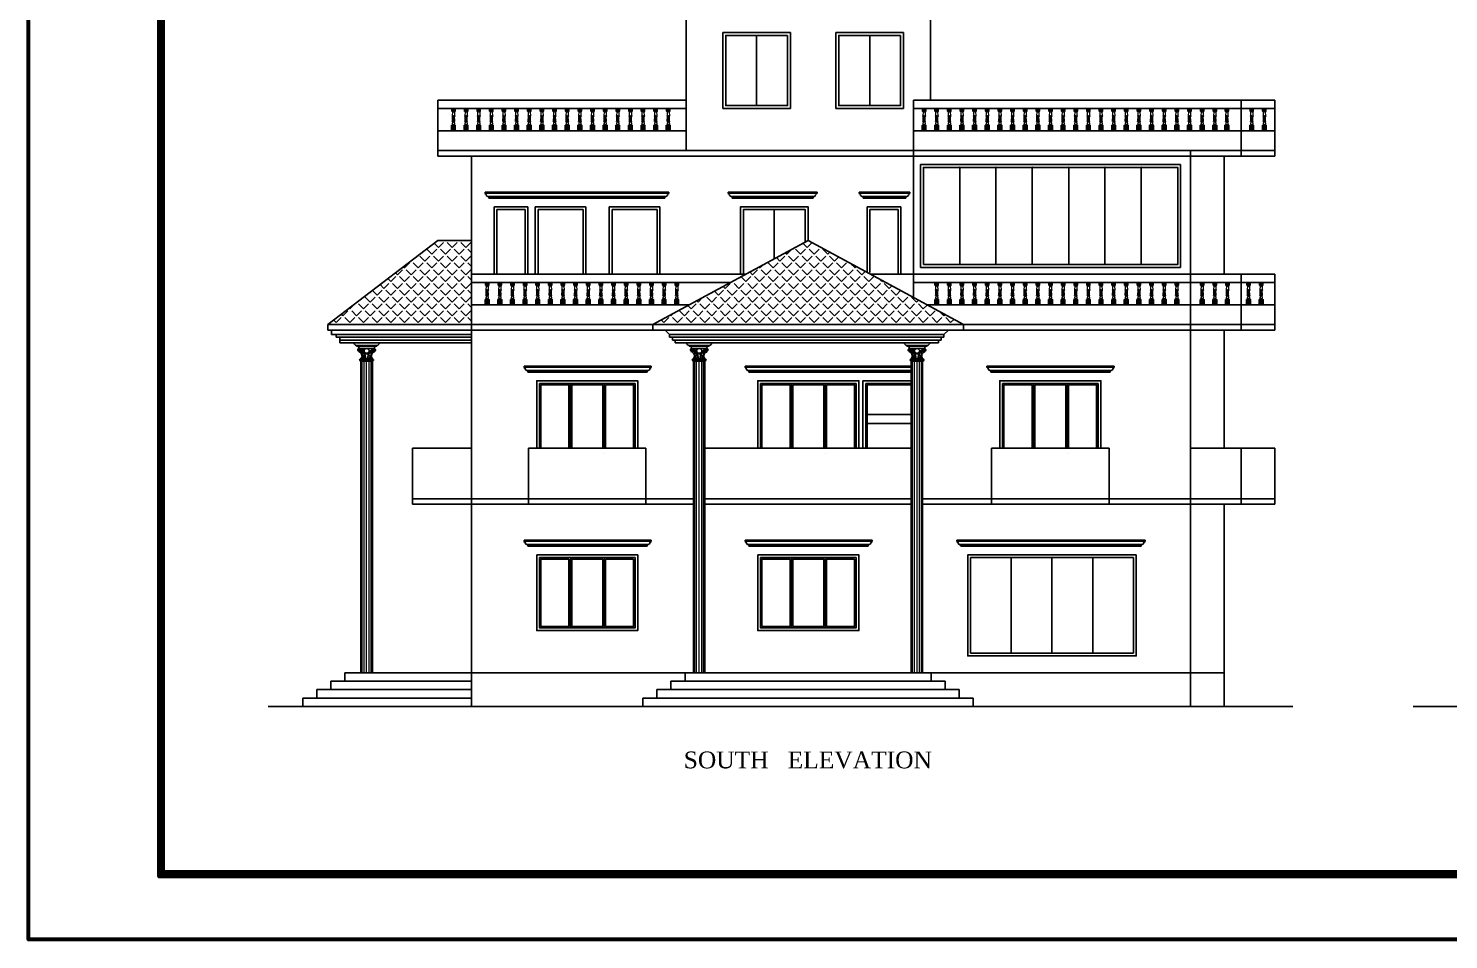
# Model space of a CAD drawing. Header units: inches. Extents: x 108286 to 1018414, y -1240248 to 57686.
# Drawn here: x 502502 to 503513, y -617441 to -616792 of the extents above; entities that cross this region are included whole.
import ezdxf

# ---------------------------------------------------------------- set-up
doc = ezdxf.new("R2010")
doc.units = ezdxf.units.IN
doc.header["$MEASUREMENT"] = 0
doc.linetypes.add('ACAD_ISO03W100', pattern=[30, 12, -18])
for name, color, linetype, lineweight in [('CORNICE', 150, 'Continuous', 20), ('ELEVATION', 31, 'Continuous', 25), ('HATCH', 255, 'Continuous', 18), ('plan elevation', 11, 'Continuous', 25), ('SHEETS', 7, 'Continuous', 60), ('TEXT', 231, 'Continuous', 20), ('win_in', 161, 'Continuous', 20)]:
    doc.layers.add(name, color=color, linetype=linetype, lineweight=lineweight)
doc.layers.add('exwall', color=1, linetype='Continuous')
doc.layers.add('Layer1', color=150, linetype='Continuous')
doc.styles.add('7 INCH str', font='times.ttf', dxfattribs={"height": 6})
pattern_1 = [(45, (-5300.342, -7348.0795), (-4.86135912, 4.86135912), [5, -1.875]), (135, (-5300.342, -7348.0795), (-4.86135912, -4.86135912), [5, -1.875])]

# ---------------------------------------------------------------- blocks, each defined once
blk = doc.blocks.new('handrail small')
at = {"linetype": 'ACAD_ISO03W100'}
for p, q in [((-0.2, 16), (-2.8, 16)), ((-2.8, 14), (-2.8, 16)), ((-2.8, 14), (-0.2, 14)), ((-2.7, 14.2), (-2.7, 15.8)), ((-2.6, 14.4), (-2.6, 15.6)), ((-2.6, 13.8), (-2.6, 14)), ((-2.3, 13.8), (-2.6, 13.8)), ((-1.5, 10.7), (-2.5, 10.7)), ((-1.5, 10.5), (-2.5, 10.5)), ((-2.4, 14.3), (-2.4, 15.8)), ((-2.3, 13.5), (-2.3, 13.8)), ((-2.3, 13.8), (-0.7, 13.8)), ((-2.1, 13.5), (-2.3, 13.5)), ((-2.3, 7), (-2.2, 10.5)), ((-2.2, 14.3), (-2.2, 15.6)), ((-2.2, 10.7), (-2.1, 13.5)), ((-2.2, 7), (-2.1, 10.2)), ((-1.5, 13.8), (-2.1, 13.8)), ((-1.5, 13.5), (-2.1, 13.5)), ((-1.9, 14.4), (-1.9, 15.5)), ((-1.7, 14.3), (-1.7, 15.6)), ((-1.5, 14.1), (-1.5, 15.8)), ((-1.5, 13.5), (-0.9, 13.5)), ((-1.5, 10.7), (-0.5, 10.7)), ((-1.5, 10.5), (-0.5, 10.5)), ((-1.3, 14.4), (-1.3, 15.6)), ((-1.1, 14.4), (-1.1, 15.5)), ((-0.9, 13.5), (-0.7, 13.5)), ((-0.9, 13.5), (-0.8, 10.7)), ((-0.8, 14.3), (-0.8, 15.6)), ((-0.7, 7), (-0.8, 10.5)), ((-0.7, 13.5), (-0.7, 13.8)), ((-0.7, 13.8), (-0.4, 13.8)), ((-0.6, 14.3), (-0.6, 15.8)), ((-0.4, 14.4), (-0.4, 15.6)), ((-0.4, 13.8), (-0.4, 14)), ((-0.3, 14.2), (-0.3, 15.8)), ((-0.2, 14), (-0.2, 16)), ((-3, 0), (-3, 4)), ((-3, 4), (0, 4)), ((-3, 0), (0, 0)), ((-2.5, 6.8), (-2.5, 7)), ((-2.5, 7), (-0.5, 7)), ((-2.5, 6.8), (-0.5, 6.8)), ((-2.5, 4.5), (-0.5, 4.5)), ((-2.5, 4), (-2.5, 4.5)), ((-2, 7), (-1.9, 9.9)), ((-1.8, 7), (-1.7, 9.6)), ((-1.8, 0.4), (-1.8, 3.8)), ((-1.2, 7), (-1.3, 10)), ((-1, 7), (-1.1, 9.8)), ((-0.8, 7), (-0.9, 9.9)), ((-0.5, 6.8), (-0.5, 7)), ((-0.5, 4), (-0.5, 4.5)), ((0, 0), (0, 4))]:
    blk.add_line(p, q, dxfattribs=at)
at = {"linetype": 'ACAD_ISO03W100', "lineweight": 9}
for p, q in [((-2.9, 0.7), (-2.9, 2.9)), ((-2.7, 0.7), (-2.7, 2.5)), ((-2.5, 0.5), (-2.5, 2.9)), ((-2.3, 0.2), (-2.3, 3.2)), ((-2.1, 0.4), (-2.1, 3.6)), ((-1.9, 0.4), (-1.9, 3.8)), ((-1.5, 9.9), (-1.5, 7)), ((-1.5, 0.1), (-1.5, 3.9)), ((-1.2, 0.3), (-1.2, 3.8)), ((-1.1, 0.3), (-1.1, 3.8)), ((-0.9, 0.3), (-0.9, 3.6)), ((-0.7, 0.2), (-0.7, 3.2)), ((-0.5, 0.5), (-0.5, 2.9)), ((-0.3, 0.7), (-0.3, 2.5)), ((-0.1, 0.7), (-0.1, 2.9))]:
    blk.add_line(p, q, dxfattribs=at)
at = {"linetype": 'ACAD_ISO03W100'}
for centre, radius, start, end in [((-2.5, 10.6), 0.1, 90, 270), ((-0.5, 10.6), 0.1, 270, 90), ((-2.9, 6.4), 1.06, 300.6415, 21.1715), ((-1.3, 5.6), 1.13, 185.4341, 258.5403), ((-1.7, 5.6), 1.13, 281.4597, 354.5659), ((-0.1, 6.4), 1.06, 158.8285, 239.3585)]:
    blk.add_arc(centre, radius, start, end, dxfattribs=at)

msp = doc.modelspace()

# ---------------------------------------------------------------- hatches: boundary and pattern name
at = {"layer": 'exwall', "ltscale": 15}
h = msp.add_hatch(dxfattribs=at)
h.set_pattern_fill('ANGLE', color=46, scale=25, angle=45, style=0)
h.set_pattern_definition(pattern_1)
h.paths.add_polyline_path([(502817.7, -616942.9), (502793.7, -616942.9), (502715.6, -617002.9), (502817.7, -617002.9)])
h = msp.add_hatch(dxfattribs=at)
h.set_pattern_fill('ANGLE', color=46, scale=25, angle=45, style=0)
h.set_pattern_definition(pattern_1)
h.paths.add_polyline_path([(503057.4, -616942.9), (502946.9, -617002.9), (503168, -617002.9)])

# ---------------------------------------------------------------- linework, layer by layer
at = {"layer": 'CORNICE'}
for p, q in [((502958.3, -616909.5), (502827.4, -616909.5)), ((502956, -616911.6), (502829.6, -616911.6)), ((502956, -616912.1), (502830.1, -616912.1)), ((503063.8, -616909.5), (503000.5, -616909.5)), ((503061.5, -616911.6), (503002.8, -616911.6)), ((503061.5, -616912.1), (503002.8, -616912.1)), ((503129.9, -616909.5), (503093.8, -616909.5)), ((503127.6, -616911.6), (503096.1, -616911.6)), ((503127.6, -616912.1), (503096.1, -616912.1)), ((502945.7, -617033.5), (502855.2, -617033.5)), ((502943.4, -617035.6), (502857.4, -617035.6)), ((502943.4, -617036.1), (502857.9, -617036.1)), ((503130.9, -617033.5), (503012.6, -617033.5)), ((503130.9, -617035.6), (503014.8, -617035.6)), ((503130.9, -617036.1), (503015.3, -617036.1)), ((503275.3, -617033.5), (503184.8, -617033.5)), ((503273.1, -617035.6), (503187.1, -617035.6)), ((503273.1, -617036.1), (503187.6, -617036.1)), ((502945.7, -617157.5), (502855.2, -617157.5)), ((503103.1, -617157.5), (503012.6, -617157.5)), ((503297.4, -617157.5), (503163.4, -617157.5)), ((503176.7, -617157.5), (503163.4, -617157.5)), ((502943.4, -617159.6), (502857.4, -617159.6)), ((502943.4, -617160.1), (502857.9, -617160.1)), ((503100.8, -617159.6), (503014.8, -617159.6)), ((503100.8, -617160.1), (503015.3, -617160.1)), ((503295.1, -617159.6), (503165.6, -617159.6)), ((503176.7, -617159.6), (503165.6, -617159.6)), ((503295.1, -617160.1), (503166.1, -617160.1)), ((503176.7, -617160.1), (503166.1, -617160.1))]:
    msp.add_line(p, q, dxfattribs=at)
at = {"layer": 'ELEVATION', "linetype": 'Continuous'}
for p, q in [((502958.3, -616908.5), (502827.4, -616908.5)), ((502827.4, -616909.5), (502827.4, -616908.5)), ((502827.4, -616909.5), (502827.4, -616908.5)), ((502829.6, -616911.6), (502829.6, -616912.1)), ((502830.1, -616912.1), (502829.6, -616912.1)), ((502830.1, -616912.1), (502830.1, -616912.8)), ((502830.1, -616912.8), (502955.5, -616912.8)), ((502954.8, -616912.8), (502955.5, -616912.8)), ((502955.5, -616912.1), (502956, -616912.1)), ((502955.5, -616912.1), (502955.5, -616912.8)), ((502956, -616911.6), (502956, -616912.1)), ((502958.3, -616909.5), (502958.3, -616908.5)), ((502958.3, -616909.5), (502958.3, -616908.5)), ((503063.8, -616908.5), (503000.5, -616908.5)), ((503000.5, -616909.5), (503000.5, -616908.5)), ((503000.5, -616909.5), (503000.5, -616908.5)), ((503002.8, -616911.6), (503002.8, -616912.1)), ((503003.3, -616912.1), (503002.8, -616912.1)), ((503003.3, -616912.1), (503003.3, -616912.8)), ((503003.3, -616912.8), (503061, -616912.8)), ((503060.3, -616912.8), (503061, -616912.8)), ((503061, -616912.1), (503061.5, -616912.1)), ((503061, -616912.1), (503061, -616912.8)), ((503061.5, -616911.6), (503061.5, -616912.1)), ((503063.8, -616909.5), (503063.8, -616908.5)), ((503063.8, -616909.5), (503063.8, -616908.5)), ((503129.9, -616908.5), (503093.8, -616908.5)), ((503093.8, -616909.5), (503093.8, -616908.5)), ((503093.8, -616909.5), (503093.8, -616908.5)), ((503096.1, -616911.6), (503096.1, -616912.1)), ((503096.6, -616912.1), (503096.1, -616912.1)), ((503096.6, -616912.1), (503096.6, -616912.8)), ((503096.6, -616912.8), (503127.1, -616912.8)), ((503126.4, -616912.8), (503127.1, -616912.8)), ((503127.1, -616912.1), (503127.6, -616912.1)), ((503127.1, -616912.1), (503127.1, -616912.8)), ((503127.6, -616911.6), (503127.6, -616912.1)), ((503129.9, -616909.5), (503129.9, -616908.5)), ((503129.9, -616909.5), (503129.9, -616908.5)), ((502945.7, -617032.5), (502855.2, -617032.5)), ((502855.2, -617033.5), (502855.2, -617032.5)), ((502855.2, -617033.5), (502855.2, -617032.5)), ((502857.4, -617035.6), (502857.4, -617036.1)), ((502857.9, -617036.1), (502857.4, -617036.1)), ((502857.9, -617036.1), (502857.9, -617036.8)), ((502857.9, -617036.8), (502942.9, -617036.8)), ((502942.2, -617036.8), (502942.9, -617036.8)), ((502942.9, -617036.1), (502943.4, -617036.1)), ((502942.9, -617036.1), (502942.9, -617036.8)), ((502943.4, -617035.6), (502943.4, -617036.1)), ((502945.7, -617033.5), (502945.7, -617032.5)), ((502945.7, -617033.5), (502945.7, -617032.5)), ((503130.9, -617032.5), (503012.6, -617032.5)), ((503012.6, -617033.5), (503012.6, -617032.5)), ((503012.6, -617033.5), (503012.6, -617032.5)), ((503014.8, -617035.6), (503014.8, -617036.1)), ((503015.3, -617036.1), (503014.8, -617036.1)), ((503015.3, -617036.1), (503015.3, -617036.8)), ((503015.3, -617036.8), (503130.9, -617036.8)), ((503275.3, -617032.5), (503184.8, -617032.5)), ((503184.8, -617033.5), (503184.8, -617032.5)), ((503184.8, -617033.5), (503184.8, -617032.5)), ((503187.1, -617035.6), (503187.1, -617036.1)), ((503187.6, -617036.1), (503187.1, -617036.1)), ((503187.6, -617036.1), (503187.6, -617036.8)), ((503187.6, -617036.8), (503272.6, -617036.8)), ((503271.8, -617036.8), (503272.6, -617036.8)), ((503272.6, -617036.1), (503273.1, -617036.1)), ((503272.6, -617036.1), (503272.6, -617036.8)), ((503273.1, -617035.6), (503273.1, -617036.1)), ((503275.3, -617033.5), (503275.3, -617032.5)), ((503275.3, -617033.5), (503275.3, -617032.5)), ((502945.7, -617156.5), (502855.2, -617156.5)), ((502855.2, -617157.5), (502855.2, -617156.5)), ((502855.2, -617157.5), (502855.2, -617156.5)), ((502945.7, -617157.5), (502945.7, -617156.5)), ((502945.7, -617157.5), (502945.7, -617156.5)), ((503103.1, -617156.5), (503012.6, -617156.5)), ((503012.6, -617157.5), (503012.6, -617156.5)), ((503012.6, -617157.5), (503012.6, -617156.5)), ((503103.1, -617157.5), (503103.1, -617156.5)), ((503103.1, -617157.5), (503103.1, -617156.5)), ((503297.4, -617156.5), (503163.4, -617156.5)), ((503176.7, -617156.5), (503163.4, -617156.5)), ((503163.4, -617157.5), (503163.4, -617156.5)), ((503163.4, -617157.5), (503163.4, -617156.5)), ((503297.4, -617157.5), (503297.4, -617156.5)), ((503297.4, -617157.5), (503297.4, -617156.5)), ((502857.4, -617159.6), (502857.4, -617160.1)), ((502857.9, -617160.1), (502857.4, -617160.1)), ((502857.9, -617160.1), (502857.9, -617160.8)), ((502857.9, -617160.8), (502942.9, -617160.8)), ((502942.2, -617160.8), (502942.9, -617160.8)), ((502942.9, -617160.1), (502943.4, -617160.1)), ((502942.9, -617160.1), (502942.9, -617160.8)), ((502943.4, -617159.6), (502943.4, -617160.1)), ((503014.8, -617159.6), (503014.8, -617160.1)), ((503015.3, -617160.1), (503014.8, -617160.1)), ((503015.3, -617160.1), (503015.3, -617160.8)), ((503015.3, -617160.8), (503100.3, -617160.8)), ((503099.6, -617160.8), (503100.3, -617160.8)), ((503100.3, -617160.1), (503100.8, -617160.1)), ((503100.3, -617160.1), (503100.3, -617160.8)), ((503100.8, -617159.6), (503100.8, -617160.1)), ((503165.6, -617159.6), (503165.6, -617160.1)), ((503166.1, -617160.1), (503165.6, -617160.1)), ((503166.1, -617160.1), (503166.1, -617160.8)), ((503166.1, -617160.8), (503176.7, -617160.8)), ((503166.1, -617160.8), (503294.6, -617160.8)), ((503293.9, -617160.8), (503294.6, -617160.8)), ((503294.6, -617160.1), (503295.1, -617160.1)), ((503294.6, -617160.1), (503294.6, -617160.8)), ((503295.1, -617159.6), (503295.1, -617160.1))]:
    msp.add_line(p, q, dxfattribs=at)
for centre, start, end in [((502827.1, -616910.8), 11.637, 78.363), ((502829.6, -616910.3), 191.637, 270), ((502956, -616910.3), 270, 348.363), ((502958.6, -616910.8), 101.637, 168.363), ((503000.3, -616910.8), 11.637, 78.363), ((503002.8, -616910.3), 191.637, 270), ((503061.5, -616910.3), 270, 348.363), ((503064, -616910.8), 101.637, 168.363), ((503093.5, -616910.8), 11.637, 78.363), ((503096.1, -616910.3), 191.637, 270), ((503127.6, -616910.3), 270, 348.363), ((503130.1, -616910.8), 101.637, 168.363), ((502854.9, -617034.8), 11.637, 78.363), ((502857.4, -617034.3), 191.637, 270), ((502943.4, -617034.3), 270, 348.363), ((502946, -617034.8), 101.637, 168.363), ((503012.3, -617034.8), 11.637, 78.363), ((503014.8, -617034.3), 191.637, 270), ((503184.6, -617034.8), 11.637, 78.363), ((503187.1, -617034.3), 191.637, 270), ((503273.1, -617034.3), 270, 348.363), ((503275.6, -617034.8), 101.637, 168.363), ((502854.9, -617158.8), 11.637, 78.363), ((502857.4, -617158.3), 191.637, 270), ((502943.4, -617158.3), 270, 348.363), ((502946, -617158.8), 101.637, 168.363), ((503012.3, -617158.8), 11.637, 78.363), ((503014.8, -617158.3), 191.637, 270), ((503100.8, -617158.3), 270, 348.363), ((503103.3, -617158.8), 101.637, 168.363), ((503163.1, -617158.8), 11.637, 78.363), ((503165.6, -617158.3), 191.637, 270), ((503295.1, -617158.3), 270, 348.363), ((503297.6, -617158.8), 101.637, 168.363)]:
    msp.add_arc(centre, 1.29, start, end, dxfattribs=at)
at = {"layer": 'exwall', "color": 7, "ltscale": 15}
for p, q in [((502970.7, -616758.9), (502970.7, -616878.9)), ((503144.5, -616758.9), (503144.5, -616842.9)), ((502793.7, -616882.9), (502793.7, -616842.9)), ((502793.7, -616842.9), (502970.7, -616842.9)), ((503132.5, -616842.9), (503353.7, -616842.9)), ((503132.5, -616983.6), (503132.5, -616842.9)), ((503329.7, -616842.9), (503389.7, -616842.9)), ((503365.7, -616882.9), (503365.7, -616842.9)), ((503389.7, -616882.9), (503389.7, -616842.9)), ((502793.7, -616848.9), (502970.7, -616848.9)), ((503132.5, -616848.9), (503389.7, -616848.9)), ((502793.7, -616864.9), (502970.7, -616864.9)), ((503132.5, -616864.9), (503389.7, -616864.9)), ((502793.7, -616878.9), (503389.7, -616878.9)), ((502793.7, -616882.9), (503389.7, -616882.9)), ((502817.7, -617274.9), (502817.7, -616882.9)), ((503329.7, -617274.9), (503329.7, -616878.9)), ((503353.7, -616966.9), (503353.7, -616882.9)), ((502793.7, -616942.9), (502715.6, -617002.9)), ((502793.7, -616942.9), (502817.7, -616942.9)), ((503057.4, -616942.9), (502946.9, -617002.9)), ((503057.4, -616942.9), (503168, -617002.9)), ((502817.7, -616966.9), (503013.2, -616966.9)), ((503101.7, -616966.9), (503132.5, -616966.9)), ((503132.5, -616966.9), (503329.7, -616966.9)), ((503188.1, -616966.9), (503271.7, -616966.9)), ((503329.7, -616966.9), (503353.7, -616966.9)), ((503329.7, -616966.9), (503389.7, -616966.9)), ((503365.7, -617006.9), (503365.7, -616966.9)), ((503389.7, -617006.9), (503389.7, -616966.9)), ((502817.7, -616972.9), (503002.2, -616972.9)), ((503132.5, -616972.9), (503389.7, -616972.9)), ((502817.7, -616988.9), (502972.7, -616988.9)), ((503142.2, -616988.9), (503389.7, -616988.9)), ((502715.6, -617002.9), (503389.7, -617002.9)), ((502715.6, -617006.9), (502715.6, -617002.9)), ((502715.6, -617006.9), (503389.7, -617006.9)), ((502718.2, -617006.9), (502718.2, -617009.9)), ((502946.9, -617002.9), (502946.9, -617006.9)), ((502958.8, -617009.9), (502955.6, -617006.9)), ((502970.9, -617002.9), (503144, -617002.9)), ((503154.2, -617009.9), (503157.4, -617006.9)), ((503168, -617002.9), (503168, -617006.9)), ((503353.7, -617090.9), (503353.7, -617006.9)), ((502718.2, -617009.9), (502817.7, -617009.9)), ((502721.5, -617009.9), (502721.5, -617011.9)), ((502721.5, -617011.9), (502817.7, -617011.9)), ((502724, -617011.9), (502724, -617013.9)), ((502724, -617013.9), (502817.7, -617013.9)), ((502724, -617013.9), (502724, -617015.9)), ((502724, -617015.9), (502817.7, -617015.9)), ((502958.8, -617009.9), (503154.2, -617009.9)), ((502958.8, -617011.9), (502958.8, -617009.9)), ((502958.8, -617011.9), (503154.2, -617011.9)), ((502960.8, -617013.9), (502960.8, -617011.9)), ((502960.8, -617013.9), (503152.2, -617013.9)), ((502962.8, -617015.9), (502962.8, -617013.9)), ((502962.8, -617015.9), (503150.2, -617015.9)), ((503150.2, -617015.9), (503150.2, -617013.9)), ((503150.2, -617015.9), (503150.2, -617013.9)), ((503152.2, -617013.9), (503152.2, -617011.9)), ((503154.2, -617011.9), (503154.2, -617009.9)), ((502775.7, -617090.9), (502817.7, -617090.9)), ((502775.7, -617130.9), (502775.7, -617090.9)), ((502858.4, -617090.9), (502942, -617090.9)), ((502858.4, -617130.9), (502858.4, -617090.9)), ((502942, -617090.9), (502942, -617130.9)), ((502983.9, -617090.9), (503130.9, -617090.9)), ((503188.1, -617090.9), (503271.7, -617090.9)), ((503188.1, -617090.9), (503188.1, -617130.9)), ((503271.7, -617090.9), (503271.7, -617130.9)), ((503329.7, -617090.9), (503389.7, -617090.9)), ((503365.7, -617130.9), (503365.7, -617090.9)), ((503389.7, -617130.9), (503389.7, -617090.9)), ((502775.7, -617126.9), (502975.8, -617126.9)), ((502983.9, -617126.9), (503130.9, -617126.9)), ((503139, -617126.9), (503389.7, -617126.9)), ((502775.7, -617130.9), (502975.8, -617130.9)), ((502983.9, -617130.9), (503130.9, -617130.9)), ((503139, -617130.9), (503389.7, -617130.9)), ((503353.7, -617274.9), (503353.7, -617130.9)), ((502717.6, -617256.9), (502717.6, -617262.9)), ((502717.6, -617256.9), (502817.7, -617256.9)), ((502727.6, -617250.9), (503353.7, -617250.9)), ((502727.6, -617256.9), (502727.6, -617250.9)), ((502727.6, -617250.9), (502727.6, -617256.9)), ((502959.8, -617256.9), (503155, -617256.9)), ((502959.8, -617256.9), (502959.8, -617262.9)), ((502969.8, -617250.9), (502969.8, -617256.9)), ((503145, -617250.9), (503145, -617256.9)), ((503155, -617256.9), (503155, -617262.9)), ((502697.6, -617268.9), (502697.6, -617274.9)), ((502697.6, -617268.9), (502817.7, -617268.9)), ((502707.6, -617262.9), (502707.6, -617268.9)), ((502707.6, -617262.9), (502817.7, -617262.9)), ((502939.8, -617268.9), (503175, -617268.9)), ((502939.8, -617268.9), (502939.8, -617274.9)), ((502949.8, -617262.9), (503165, -617262.9)), ((502949.8, -617262.9), (502949.8, -617268.9)), ((503165, -617262.9), (503165, -617268.9)), ((503175, -617268.9), (503175, -617274.9)), ((502673, -617274.9), (503402.5, -617274.9)), ((503488.2, -617274.9), (504084.8, -617274.9))]:
    msp.add_line(p, q, dxfattribs=at)
at = {"layer": 'exwall', "color": 27, "ltscale": 15}
for p, q in [((502996.8, -616794.9), (503044.8, -616794.9)), ((502996.8, -616794.9), (502996.8, -616848.9)), ((503077.3, -616794.9), (503125.3, -616794.9)), ((503077.3, -616794.9), (503077.3, -616848.9)), ((503077.3, -616794.9), (503125.3, -616794.9)), ((503077.3, -616794.9), (503077.3, -616848.9)), ((503125.3, -616794.9), (503125.3, -616848.9)), ((503077.3, -616848.9), (503125.3, -616848.9)), ((503009.4, -616918.9), (503057.4, -616918.9)), ((503009.4, -616966.9), (503009.4, -616918.9)), ((503009.4, -616918.9), (503057.4, -616918.9)), ((503009.4, -616918.9), (503009.4, -616966.9)), ((503057.4, -616942.9), (503057.4, -616918.9)), ((502864.2, -617042.9), (502936.2, -617042.9)), ((502864.2, -617042.9), (502864.2, -617090.9)), ((502936.2, -617042.9), (502936.2, -617090.9)), ((503021.6, -617042.9), (503093.6, -617042.9)), ((503021.6, -617090.9), (503021.6, -617042.9)), ((503021.6, -617042.9), (503093.6, -617042.9)), ((503021.6, -617042.9), (503021.6, -617090.9)), ((503093.6, -617090.9), (503093.6, -617042.9)), ((503093.6, -617042.9), (503093.6, -617090.9)), ((503193.9, -617042.9), (503265.9, -617042.9)), ((503193.9, -617042.9), (503193.9, -617090.9)), ((503193.9, -617042.9), (503265.9, -617042.9)), ((503193.9, -617042.9), (503193.9, -617090.9)), ((503265.9, -617042.9), (503265.9, -617090.9)), ((503265.9, -617042.9), (503265.9, -617090.9)), ((502864.2, -617166.9), (502936.2, -617166.9)), ((502864.2, -617220.9), (502864.2, -617166.9)), ((502936.2, -617220.9), (502936.2, -617166.9)), ((503021.6, -617166.9), (503093.6, -617166.9)), ((503021.6, -617220.9), (503021.6, -617166.9)), ((503093.6, -617220.9), (503093.6, -617166.9)), ((503171.1, -617166.9), (503171.1, -617238.9)), ((502864.2, -617220.9), (502936.2, -617220.9))]:
    msp.add_line(p, q, dxfattribs=at)
at = {"layer": 'exwall', "color": 3, "ltscale": 15}
msp.add_line((502775.7, -617090.9), (502817.7, -617090.9), dxfattribs=at)
at = {"layer": 'HATCH'}
for p, q in [((502740, -617250.9), (502740, -617029)), ((502741.3, -617250.9), (502741.3, -617029)), ((502743.1, -617250.9), (502743.1, -617029)), ((502744.9, -617250.9), (502744.9, -617029)), ((502746.3, -617250.9), (502746.3, -617029)), ((502976.7, -617250.9), (502976.7, -617029)), ((502978.1, -617250.9), (502978.1, -617029)), ((502979.9, -617250.9), (502979.9, -617029)), ((502981.7, -617250.9), (502981.7, -617029)), ((502983, -617250.9), (502983, -617029)), ((503131.8, -617250.9), (503131.8, -617029)), ((503133.2, -617250.9), (503133.2, -617029)), ((503135, -617250.9), (503135, -617029)), ((503136.8, -617250.9), (503136.8, -617029)), ((503138.1, -617250.9), (503138.1, -617029))]:
    msp.add_line(p, q, dxfattribs=at)
for points in [[(502738.1, -617021.7), (502739.1, -617021.7), (502739.6, -617022.3), (502739.9, -617022.6), (502740.1, -617023.7), (502740.3, -617024.8), (502740.2, -617025.5), (502740.3, -617026.2), (502740.5, -617026.7), (502740.6, -617027.1), (502740.7, -617027.2)], [(502738.1, -617021.7), (502739.1, -617021.7), (502739.6, -617022.3), (502739.9, -617022.6), (502740.1, -617023.7), (502740.3, -617024.8), (502740.2, -617025.5), (502740.3, -617026.2), (502740.5, -617026.7), (502740.6, -617027.1), (502740.7, -617027.2)], [(502741.7, -617024.8), (502741.2, -617024.6), (502740.8, -617024.8), (502740.4, -617025.3), (502740.4, -617025.9), (502740.4, -617026.2), (502740.6, -617026.5), (502740.9, -617026.9), (502741.1, -617027.1), (502741.2, -617027.1), (502741.2, -617027.2)], [(502741.7, -617024.8), (502741.2, -617024.6), (502740.8, -617024.8), (502740.4, -617025.3), (502740.4, -617025.9), (502740.4, -617026.2), (502740.6, -617026.5), (502740.9, -617026.9), (502741.1, -617027.1), (502741.2, -617027.1), (502741.2, -617027.2)], [(502741.5, -617025.2), (502741.2, -617025.1), (502741.1, -617025.1), (502740.8, -617025.4), (502740.8, -617025.8), (502740.9, -617026), (502741, -617026.2), (502741.3, -617026.6), (502741.6, -617026.8), (502741.6, -617027)], [(502741.5, -617025.2), (502741.2, -617025.1), (502741.1, -617025.1), (502740.8, -617025.4), (502740.8, -617025.8), (502740.9, -617026), (502741, -617026.2), (502741.3, -617026.6), (502741.6, -617026.8), (502741.6, -617027)], [(502744.6, -617024.8), (502745.1, -617024.6), (502745.5, -617024.8), (502745.9, -617025.3), (502745.9, -617025.9), (502745.8, -617026.2), (502745.6, -617026.5), (502745.3, -617026.9), (502745.2, -617027.1), (502745.1, -617027.1), (502745.1, -617027.2)], [(502744.6, -617024.8), (502745.1, -617024.6), (502745.5, -617024.8), (502745.9, -617025.3), (502745.9, -617025.9), (502745.8, -617026.2), (502745.6, -617026.5), (502745.3, -617026.9), (502745.2, -617027.1), (502745.1, -617027.1), (502745.1, -617027.2)], [(502744.8, -617025.2), (502745.1, -617025.1), (502745.2, -617025.1), (502745.4, -617025.4), (502745.4, -617025.8), (502745.4, -617026), (502745.3, -617026.2), (502745, -617026.6), (502744.7, -617026.8), (502744.6, -617027)], [(502744.8, -617025.2), (502745.1, -617025.1), (502745.2, -617025.1), (502745.4, -617025.4), (502745.4, -617025.8), (502745.4, -617026), (502745.3, -617026.2), (502745, -617026.6), (502744.7, -617026.8), (502744.6, -617027)], [(502748.1, -617021.7), (502747.2, -617021.7), (502746.7, -617022.3), (502746.4, -617022.6), (502746.2, -617023.7), (502746, -617024.8), (502746.1, -617025.5), (502746, -617026.2), (502745.8, -617026.7), (502745.6, -617027.1), (502745.6, -617027.2)], [(502748.1, -617021.7), (502747.2, -617021.7), (502746.7, -617022.3), (502746.4, -617022.6), (502746.2, -617023.7), (502746, -617024.8), (502746.1, -617025.5), (502746, -617026.2), (502745.8, -617026.7), (502745.6, -617027.1), (502745.6, -617027.2)], [(502974.9, -617021.7), (502975.8, -617021.7), (502976.3, -617022.3), (502976.6, -617022.6), (502976.8, -617023.7), (502977, -617024.8), (502976.9, -617025.5), (502977, -617026.2), (502977.2, -617026.7), (502977.4, -617027.1), (502977.4, -617027.2)], [(502974.9, -617021.7), (502975.8, -617021.7), (502976.3, -617022.3), (502976.6, -617022.6), (502976.8, -617023.7), (502977, -617024.8), (502976.9, -617025.5), (502977, -617026.2), (502977.2, -617026.7), (502977.4, -617027.1), (502977.4, -617027.2)], [(502978.4, -617024.8), (502977.9, -617024.6), (502977.5, -617024.8), (502977.1, -617025.3), (502977.1, -617025.9), (502977.2, -617026.2), (502977.4, -617026.5), (502977.7, -617026.9), (502977.8, -617027.1), (502977.9, -617027.1), (502977.9, -617027.2)], [(502978.4, -617024.8), (502977.9, -617024.6), (502977.5, -617024.8), (502977.1, -617025.3), (502977.1, -617025.9), (502977.2, -617026.2), (502977.4, -617026.5), (502977.7, -617026.9), (502977.8, -617027.1), (502977.9, -617027.1), (502977.9, -617027.2)], [(502978.3, -617025.2), (502978, -617025.1), (502977.8, -617025.1), (502977.6, -617025.4), (502977.6, -617025.8), (502977.6, -617026), (502977.7, -617026.2), (502978, -617026.6), (502978.3, -617026.8), (502978.4, -617027)], [(502978.3, -617025.2), (502978, -617025.1), (502977.8, -617025.1), (502977.6, -617025.4), (502977.6, -617025.8), (502977.6, -617026), (502977.7, -617026.2), (502978, -617026.6), (502978.3, -617026.8), (502978.4, -617027)], [(502981.3, -617024.8), (502981.8, -617024.6), (502982.2, -617024.8), (502982.6, -617025.3), (502982.6, -617025.9), (502982.6, -617026.2), (502982.4, -617026.5), (502982.1, -617026.9), (502981.9, -617027.1), (502981.8, -617027.1), (502981.8, -617027.2)], [(502981.3, -617024.8), (502981.8, -617024.6), (502982.2, -617024.8), (502982.6, -617025.3), (502982.6, -617025.9), (502982.6, -617026.2), (502982.4, -617026.5), (502982.1, -617026.9), (502981.9, -617027.1), (502981.8, -617027.1), (502981.8, -617027.2)], [(502981.5, -617025.2), (502981.8, -617025.1), (502981.9, -617025.1), (502982.2, -617025.4), (502982.2, -617025.8), (502982.1, -617026), (502982, -617026.2), (502981.7, -617026.6), (502981.4, -617026.8), (502981.4, -617027)], [(502981.5, -617025.2), (502981.8, -617025.1), (502981.9, -617025.1), (502982.2, -617025.4), (502982.2, -617025.8), (502982.1, -617026), (502982, -617026.2), (502981.7, -617026.6), (502981.4, -617026.8), (502981.4, -617027)], [(502984.9, -617021.7), (502983.9, -617021.7), (502983.4, -617022.3), (502983.1, -617022.6), (502982.9, -617023.7), (502982.7, -617024.8), (502982.8, -617025.5), (502982.7, -617026.2), (502982.5, -617026.7), (502982.4, -617027.1), (502982.3, -617027.2)], [(502984.9, -617021.7), (502983.9, -617021.7), (502983.4, -617022.3), (502983.1, -617022.6), (502982.9, -617023.7), (502982.7, -617024.8), (502982.8, -617025.5), (502982.7, -617026.2), (502982.5, -617026.7), (502982.4, -617027.1), (502982.3, -617027.2)], [(503130, -617021.7), (503131, -617021.7), (503131.4, -617022.3), (503131.7, -617022.6), (503132, -617023.7), (503132.2, -617024.8), (503132.1, -617025.5), (503132.1, -617026.2), (503132.3, -617026.7), (503132.5, -617027.1), (503132.5, -617027.2)], [(503130, -617021.7), (503131, -617021.7), (503131.4, -617022.3), (503131.7, -617022.6), (503132, -617023.7), (503132.2, -617024.8), (503132.1, -617025.5), (503132.1, -617026.2), (503132.3, -617026.7), (503132.5, -617027.1), (503132.5, -617027.2)], [(503133.5, -617024.8), (503133.1, -617024.6), (503132.6, -617024.8), (503132.3, -617025.3), (503132.3, -617025.9), (503132.3, -617026.2), (503132.5, -617026.5), (503132.8, -617026.9), (503133, -617027.1), (503133, -617027.1), (503133, -617027.2)], [(503133.5, -617024.8), (503133.1, -617024.6), (503132.6, -617024.8), (503132.3, -617025.3), (503132.3, -617025.9), (503132.3, -617026.2), (503132.5, -617026.5), (503132.8, -617026.9), (503133, -617027.1), (503133, -617027.1), (503133, -617027.2)], [(503133.4, -617025.2), (503133.1, -617025.1), (503132.9, -617025.1), (503132.7, -617025.4), (503132.7, -617025.8), (503132.7, -617026), (503132.9, -617026.2), (503133.1, -617026.6), (503133.4, -617026.8), (503133.5, -617027)], [(503133.4, -617025.2), (503133.1, -617025.1), (503132.9, -617025.1), (503132.7, -617025.4), (503132.7, -617025.8), (503132.7, -617026), (503132.9, -617026.2), (503133.1, -617026.6), (503133.4, -617026.8), (503133.5, -617027)], [(503136.4, -617024.8), (503136.9, -617024.6), (503137.3, -617024.8), (503137.7, -617025.3), (503137.7, -617025.9), (503137.7, -617026.2), (503137.5, -617026.5), (503137.2, -617026.9), (503137, -617027.1), (503137, -617027.1), (503136.9, -617027.2)], [(503136.4, -617024.8), (503136.9, -617024.6), (503137.3, -617024.8), (503137.7, -617025.3), (503137.7, -617025.9), (503137.7, -617026.2), (503137.5, -617026.5), (503137.2, -617026.9), (503137, -617027.1), (503137, -617027.1), (503136.9, -617027.2)], [(503136.6, -617025.2), (503136.9, -617025.1), (503137.1, -617025.1), (503137.3, -617025.4), (503137.3, -617025.8), (503137.2, -617026), (503137.1, -617026.2), (503136.9, -617026.6), (503136.6, -617026.8), (503136.5, -617027)], [(503136.6, -617025.2), (503136.9, -617025.1), (503137.1, -617025.1), (503137.3, -617025.4), (503137.3, -617025.8), (503137.2, -617026), (503137.1, -617026.2), (503136.9, -617026.6), (503136.6, -617026.8), (503136.5, -617027)], [(503140, -617021.7), (503139, -617021.7), (503138.5, -617022.3), (503138.2, -617022.6), (503138, -617023.7), (503137.8, -617024.8), (503137.9, -617025.5), (503137.9, -617026.2), (503137.6, -617026.7), (503137.5, -617027.1), (503137.4, -617027.2)], [(503140, -617021.7), (503139, -617021.7), (503138.5, -617022.3), (503138.2, -617022.6), (503138, -617023.7), (503137.8, -617024.8), (503137.9, -617025.5), (503137.9, -617026.2), (503137.6, -617026.7), (503137.5, -617027.1), (503137.4, -617027.2)]]:
    msp.add_lwpolyline(points, dxfattribs=at)
for centre in [(502743.1, -617021.6), (502743.1, -617021.6), (502979.9, -617021.6), (502979.9, -617021.6), (503135, -617021.6), (503135, -617021.6)]:
    msp.add_circle(centre, 1.66, dxfattribs=at)
for centre, radius, start, end in [((502737.7, -617020.9), 0.45, 47.8029, 270), ((502737.7, -617020.9), 0.45, 47.8029, 270), ((502734.7, -617027.3), 8.03, 0.6961, 65.3014), ((502734.7, -617027.3), 8.03, 0.6961, 65.3014), ((502734.8, -617027.2), 7.41, 0.2648, 64.3157), ((502734.8, -617027.2), 7.41, 0.2648, 64.3157), ((502740.3, -617021.2), 1.24, 343.6181, 154.9968), ((502740.3, -617021.2), 1.24, 343.6181, 154.9968), ((502740.2, -617021.2), 0.887, 342.8526, 155.6253), ((502740.2, -617021.2), 0.887, 342.8526, 155.6253), ((502743.1, -617021.6), 2.11, 168.0367, 11.9633), ((502743.1, -617021.6), 2.11, 168.0367, 11.9633), ((502751.3, -617027.1), 7.7, 110.9184, 180.0646), ((502751.3, -617027.1), 7.7, 110.9184, 180.0646), ((502751.4, -617027.2), 7.41, 115.6843, 179.7352), ((502751.4, -617027.2), 7.41, 115.6843, 179.7352), ((502748.5, -617020.9), 0.9, 179.2724, 90), ((502748.5, -617020.9), 0.45, 270, 132.1971), ((502748.5, -617020.9), 0.45, 270, 132.1971), ((502974.5, -617020.9), 0.45, 47.8029, 270), ((502974.5, -617020.9), 0.45, 47.8029, 270), ((502971.4, -617027.3), 8.03, 0.6961, 65.3014), ((502971.4, -617027.3), 8.03, 0.6961, 65.3014), ((502971.6, -617027.2), 7.41, 0.2648, 64.3157), ((502971.6, -617027.2), 7.41, 0.2648, 64.3157), ((502977, -617021.2), 1.24, 343.6181, 154.9968), ((502977, -617021.2), 1.24, 343.6181, 154.9968), ((502976.9, -617021.2), 0.887, 342.8526, 155.6253), ((502976.9, -617021.2), 0.887, 342.8526, 155.6253), ((502979.9, -617021.6), 2.11, 168.0367, 11.9633), ((502979.9, -617021.6), 2.11, 168.0367, 11.9633), ((502988, -617027.1), 7.7, 110.9184, 180.0646), ((502988, -617027.1), 7.7, 110.9184, 180.0646), ((502988.2, -617027.2), 7.41, 115.6843, 179.7352), ((502988.2, -617027.2), 7.41, 115.6843, 179.7352), ((502985.3, -617020.9), 0.9, 179.2724, 90), ((502985.3, -617020.9), 0.45, 270, 132.1971), ((502985.3, -617020.9), 0.45, 270, 132.1971), ((503129.6, -617020.9), 0.45, 47.8029, 270), ((503129.6, -617020.9), 0.45, 47.8029, 270), ((503126.5, -617027.3), 8.03, 0.6961, 65.3014), ((503126.5, -617027.3), 8.03, 0.6961, 65.3014), ((503126.7, -617027.2), 7.41, 0.2648, 64.3157), ((503126.7, -617027.2), 7.41, 0.2648, 64.3157), ((503132.1, -617021.2), 1.24, 343.6181, 154.9968), ((503132.1, -617021.2), 1.24, 343.6181, 154.9968), ((503132, -617021.2), 0.887, 342.8526, 155.6253), ((503132, -617021.2), 0.887, 342.8526, 155.6253), ((503135, -617021.6), 2.11, 168.0367, 11.9633), ((503135, -617021.6), 2.11, 168.0367, 11.9633), ((503143.1, -617027.1), 7.7, 110.9184, 180.0646), ((503143.1, -617027.1), 7.7, 110.9184, 180.0646), ((503143.3, -617027.2), 7.41, 115.6843, 179.7352), ((503143.3, -617027.2), 7.41, 115.6843, 179.7352), ((503140.4, -617020.9), 0.9, 179.2724, 90), ((503140.4, -617020.9), 0.45, 270, 132.1971), ((503140.4, -617020.9), 0.45, 270, 132.1971)]:
    msp.add_arc(centre, radius, start, end, dxfattribs=at)
at = {"layer": 'Layer1', "color": 167, "ltscale": 15}
for p, q in [((503044.8, -616794.9), (503044.8, -616848.9)), ((503125.3, -616794.9), (503125.3, -616848.9)), ((503020.8, -616846.9), (503020.8, -616796.9)), ((503101.3, -616846.9), (503101.3, -616796.9)), ((502996.8, -616848.9), (503044.8, -616848.9)), ((503077.3, -616848.9), (503125.3, -616848.9)), ((503139.5, -616890.9), (503320.6, -616890.9)), ((503165.4, -616890.9), (503165.4, -616960.1)), ((503191.2, -616890.9), (503191.2, -616960.1)), ((503217.1, -616890.9), (503217.1, -616960.1)), ((503243, -616890.9), (503243, -616960.1)), ((503268.8, -616890.9), (503268.8, -616960.1)), ((503294.7, -616890.9), (503294.7, -616960.1)), ((502833.9, -616918.9), (502857.9, -616918.9)), ((502833.9, -616918.9), (502833.9, -616966.9)), ((502835.9, -616920.9), (502855.9, -616920.9)), ((502835.9, -616920.9), (502835.9, -616966.9)), ((502855.9, -616920.9), (502855.9, -616966.9)), ((502857.9, -616918.9), (502857.9, -616966.9)), ((502863.2, -616918.9), (502899.2, -616918.9)), ((502863.2, -616918.9), (502863.2, -616966.9)), ((502865.2, -616920.9), (502897.2, -616920.9)), ((502865.2, -616920.9), (502865.2, -616966.9)), ((502897.2, -616920.9), (502897.2, -616966.9)), ((502899.2, -616918.9), (502899.2, -616966.9)), ((502915.9, -616918.9), (502951.9, -616918.9)), ((502915.9, -616918.9), (502915.9, -616966.9)), ((502917.9, -616920.9), (502949.9, -616920.9)), ((502917.9, -616920.9), (502917.9, -616966.9)), ((502949.9, -616920.9), (502949.9, -616966.9)), ((502951.9, -616918.9), (502951.9, -616966.9)), ((503033.4, -616956), (503033.4, -616920.9)), ((503057.4, -616918.9), (503057.4, -616942.9)), ((503099.5, -616918.9), (503123.5, -616918.9)), ((503099.5, -616918.9), (503099.5, -616965.7)), ((503101.5, -616920.9), (503121.5, -616920.9)), ((503101.5, -616920.9), (503101.5, -616965.7)), ((503121.5, -616920.9), (503121.5, -616966.9)), ((503123.5, -616918.9), (503123.5, -616966.9)), ((502936.2, -617042.9), (502864.2, -617042.9)), ((502864.2, -617042.9), (502864.2, -617090.9)), ((502936.2, -617090.9), (502936.2, -617042.9)), ((503093.6, -617042.9), (503021.6, -617042.9)), ((503021.6, -617042.9), (503021.6, -617090.9)), ((503093.6, -617090.9), (503093.6, -617042.9)), ((503096.5, -617042.9), (503130.9, -617042.9)), ((503096.5, -617042.9), (503096.5, -617090.9)), ((503098.5, -617044.9), (503130.9, -617044.9)), ((503098.5, -617044.9), (503098.5, -617090.9)), ((503099.5, -617045.9), (503130.9, -617045.9)), ((503099.5, -617045.9), (503099.5, -617090.9)), ((503265.9, -617042.9), (503193.9, -617042.9)), ((503193.9, -617042.9), (503193.9, -617090.9)), ((503265.9, -617090.9), (503265.9, -617042.9)), ((503099.5, -617066.9), (503130.9, -617066.9)), ((503099.5, -617073.4), (503130.9, -617073.4)), ((502936.2, -617166.9), (502864.2, -617166.9)), ((502864.2, -617166.9), (502864.2, -617220.9)), ((502936.2, -617220.9), (502936.2, -617166.9)), ((503093.6, -617166.9), (503021.6, -617166.9)), ((503021.6, -617166.9), (503021.6, -617220.9)), ((503093.6, -617220.9), (503093.6, -617166.9)), ((503171.1, -617166.9), (503291.1, -617166.9)), ((503289.1, -617168.9), (503173.1, -617168.9)), ((503202.1, -617168.9), (503202.1, -617236.9)), ((503231.1, -617168.9), (503231.1, -617236.9)), ((503260.1, -617168.9), (503260.1, -617236.9)), ((503291.1, -617166.9), (503291.1, -617238.9)), ((502936.2, -617220.9), (502864.2, -617220.9)), ((503093.6, -617220.9), (503021.6, -617220.9)), ((503171.1, -617238.9), (503291.1, -617238.9))]:
    msp.add_line(p, q, dxfattribs=at)
for points in [[(503044.8, -616794.9), (502996.8, -616794.9), (502996.8, -616848.9), (503044.8, -616848.9)], [(503125.3, -616794.9), (503077.3, -616794.9), (503077.3, -616848.9), (503125.3, -616848.9)], [(503042.8, -616796.9), (502998.8, -616796.9), (502998.8, -616846.9), (503042.8, -616846.9)], [(503123.3, -616796.9), (503079.3, -616796.9), (503079.3, -616846.9), (503123.3, -616846.9)], [(503137.5, -616962.1), (503322.6, -616962.1), (503322.6, -616888.9), (503137.5, -616888.9)], [(503139.5, -616960.1), (503320.6, -616960.1), (503320.6, -616890.9), (503139.5, -616890.9)], [(502912.2, -617094.9), (502912.2, -617094.9)], [(503069.6, -617094.9), (503069.6, -617094.9)], [(503241.9, -617094.9), (503241.9, -617094.9)], [(502864.2, -617166.9), (502936.2, -617166.9), (502936.2, -617220.9), (502864.2, -617220.9)], [(502866.2, -617168.9), (502934.2, -617168.9), (502934.2, -617218.9), (502866.2, -617218.9)], [(502888.2, -617168.9), (502866.2, -617168.9), (502866.2, -617218.9), (502888.2, -617218.9)], [(502912.2, -617168.9), (502888.2, -617168.9), (502888.2, -617218.9), (502912.2, -617218.9)], [(502934.2, -617168.9), (502912.2, -617168.9), (502912.2, -617218.9), (502934.2, -617218.9)], [(503021.6, -617166.9), (503093.6, -617166.9), (503093.6, -617220.9), (503021.6, -617220.9)], [(503023.6, -617168.9), (503091.6, -617168.9), (503091.6, -617218.9), (503023.6, -617218.9)], [(503045.6, -617168.9), (503023.6, -617168.9), (503023.6, -617218.9), (503045.6, -617218.9)], [(503069.6, -617168.9), (503045.6, -617168.9), (503045.6, -617218.9), (503069.6, -617218.9)], [(503091.6, -617168.9), (503069.6, -617168.9), (503069.6, -617218.9), (503091.6, -617218.9)], [(503291.1, -617166.9), (503171.1, -617166.9), (503171.1, -617238.9), (503291.1, -617238.9)], [(503289.1, -617168.9), (503173.1, -617168.9), (503173.1, -617236.9), (503289.1, -617236.9)], [(502887.2, -617169.9), (502867.2, -617169.9), (502867.2, -617217.9), (502887.2, -617217.9)], [(502911.2, -617169.9), (502889.2, -617169.9), (502889.2, -617217.9), (502911.2, -617217.9)], [(502933.2, -617169.9), (502913.2, -617169.9), (502913.2, -617217.9), (502933.2, -617217.9)], [(503044.6, -617169.9), (503024.6, -617169.9), (503024.6, -617217.9), (503044.6, -617217.9)], [(503068.6, -617169.9), (503046.6, -617169.9), (503046.6, -617217.9), (503068.6, -617217.9)], [(503090.6, -617169.9), (503070.6, -617169.9), (503070.6, -617217.9), (503090.6, -617217.9)]]:
    msp.add_lwpolyline(points, close=True, dxfattribs=at)
for points in [[(503057.4, -616942.9), (503057.4, -616918.9), (503009.4, -616918.9), (503009.4, -616966.9)], [(503055.4, -616944), (503055.4, -616920.9), (503011.4, -616920.9), (503011.4, -616966.9)], [(502864.2, -617090.9), (502864.2, -617042.9), (502936.2, -617042.9), (502936.2, -617090.9)], [(502866.2, -617090.9), (502866.2, -617044.9), (502934.2, -617044.9), (502934.2, -617090.9)], [(502888.2, -617090.9), (502888.2, -617044.9), (502866.2, -617044.9), (502866.2, -617090.9)], [(502887.2, -617090.9), (502887.2, -617045.9), (502867.2, -617045.9), (502867.2, -617090.9)], [(502912.2, -617090.9), (502912.2, -617044.9), (502888.2, -617044.9), (502888.2, -617090.9)], [(502911.2, -617090.9), (502911.2, -617045.9), (502889.2, -617045.9), (502889.2, -617090.9)], [(502934.2, -617090.9), (502934.2, -617044.9), (502912.2, -617044.9), (502912.2, -617090.9)], [(502933.2, -617090.9), (502933.2, -617045.9), (502913.2, -617045.9), (502913.2, -617090.9)], [(503021.6, -617090.9), (503021.6, -617042.9), (503093.6, -617042.9), (503093.6, -617090.9)], [(503023.6, -617090.9), (503023.6, -617044.9), (503091.6, -617044.9), (503091.6, -617090.9)], [(503045.6, -617090.9), (503045.6, -617044.9), (503023.6, -617044.9), (503023.6, -617090.9)], [(503044.6, -617090.9), (503044.6, -617045.9), (503024.6, -617045.9), (503024.6, -617090.9)], [(503069.6, -617090.9), (503069.6, -617044.9), (503045.6, -617044.9), (503045.6, -617090.9)], [(503068.6, -617090.9), (503068.6, -617045.9), (503046.6, -617045.9), (503046.6, -617090.9)], [(503091.6, -617090.9), (503091.6, -617044.9), (503069.6, -617044.9), (503069.6, -617090.9)], [(503090.6, -617090.9), (503090.6, -617045.9), (503070.6, -617045.9), (503070.6, -617090.9)], [(503193.9, -617090.9), (503193.9, -617042.9), (503265.9, -617042.9), (503265.9, -617090.9)], [(503195.9, -617090.9), (503195.9, -617044.9), (503263.9, -617044.9), (503263.9, -617090.9)], [(503217.9, -617090.9), (503217.9, -617044.9), (503195.9, -617044.9), (503195.9, -617090.9)], [(503216.9, -617090.9), (503216.9, -617045.9), (503196.9, -617045.9), (503196.9, -617090.9)], [(503241.9, -617090.9), (503241.9, -617044.9), (503217.9, -617044.9), (503217.9, -617090.9)], [(503240.9, -617090.9), (503240.9, -617045.9), (503218.9, -617045.9), (503218.9, -617090.9)], [(503263.9, -617090.9), (503263.9, -617044.9), (503241.9, -617044.9), (503241.9, -617090.9)], [(503262.9, -617090.9), (503262.9, -617045.9), (503242.9, -617045.9), (503242.9, -617090.9)]]:
    msp.add_lwpolyline(points, dxfattribs=at)
for p in [(503165.4, -616890.9), (503191.2, -616890.9), (503217.1, -616890.9), (503243, -616890.9), (503268.8, -616890.9), (503294.7, -616890.9), (503202.1, -617168.9), (503231.1, -617168.9), (503260.1, -617168.9)]:
    msp.add_point(p, dxfattribs=at)
at = {"layer": 'plan elevation', "ltscale": 30}
for p, q in [((502735.9, -617017.7), (502750.3, -617017.7)), ((502735.9, -617017.7), (502750.3, -617017.7)), ((502735.9, -617018.2), (502735.9, -617017.7)), ((502735.9, -617018.2), (502735.9, -617017.7)), ((502750.3, -617018.2), (502750.3, -617017.7)), ((502750.3, -617018.2), (502750.3, -617017.7)), ((502972.7, -617017.7), (502987.1, -617017.7)), ((502972.7, -617017.7), (502987.1, -617017.7)), ((502972.7, -617018.2), (502972.7, -617017.7)), ((502972.7, -617018.2), (502972.7, -617017.7)), ((502987.1, -617018.2), (502987.1, -617017.7)), ((502987.1, -617018.2), (502987.1, -617017.7)), ((503127.8, -617017.7), (503142.2, -617017.7)), ((503127.8, -617017.7), (503142.2, -617017.7)), ((503127.8, -617018.2), (503127.8, -617017.7)), ((503127.8, -617018.2), (503127.8, -617017.7)), ((503142.2, -617018.2), (503142.2, -617017.7)), ((503142.2, -617018.2), (503142.2, -617017.7)), ((502735.9, -617018.2), (502750.3, -617018.2)), ((502735.9, -617018.2), (502750.3, -617018.2)), ((502737.7, -617020), (502746.9, -617020)), ((502737.7, -617020), (502748.5, -617020)), ((502737.7, -617021.8), (502737.7, -617022.4)), ((502737.7, -617021.8), (502737.7, -617022.4)), ((502738.6, -617027.2), (502738.6, -617027.6)), ((502738.6, -617027.2), (502747.6, -617027.2)), ((502738.6, -617027.2), (502738.6, -617027.6)), ((502738.6, -617027.2), (502747.6, -617027.2)), ((502738.6, -617027.6), (502747.6, -617027.6)), ((502738.6, -617027.6), (502747.6, -617027.6)), ((502738.8, -617018.2), (502748.5, -617018.2)), ((502738.8, -617018.2), (502748.5, -617018.2)), ((502747.6, -617027.2), (502747.6, -617027.6)), ((502747.6, -617027.2), (502747.6, -617027.6)), ((502748.5, -617021.8), (502748.5, -617022.4)), ((502748.5, -617021.8), (502748.5, -617022.4)), ((502972.7, -617018.2), (502987.1, -617018.2)), ((502972.7, -617018.2), (502987.1, -617018.2)), ((502974.5, -617020), (502983.7, -617020)), ((502974.5, -617020), (502985.3, -617020)), ((502974.5, -617021.8), (502974.5, -617022.4)), ((502974.5, -617021.8), (502974.5, -617022.4)), ((502975.4, -617027.2), (502975.4, -617027.6)), ((502975.4, -617027.2), (502984.4, -617027.2)), ((502975.4, -617027.2), (502975.4, -617027.6)), ((502975.4, -617027.2), (502984.4, -617027.2)), ((502975.4, -617027.6), (502984.4, -617027.6)), ((502975.4, -617027.6), (502984.4, -617027.6)), ((502975.6, -617018.2), (502985.3, -617018.2)), ((502975.6, -617018.2), (502985.3, -617018.2)), ((502984.4, -617027.2), (502984.4, -617027.6)), ((502984.4, -617027.2), (502984.4, -617027.6)), ((502985.3, -617021.8), (502985.3, -617022.4)), ((502985.3, -617021.8), (502985.3, -617022.4)), ((503127.8, -617018.2), (503142.2, -617018.2)), ((503127.8, -617018.2), (503142.2, -617018.2)), ((503129.6, -617020), (503138.8, -617020)), ((503129.6, -617020), (503140.4, -617020)), ((503129.6, -617021.8), (503129.6, -617022.4)), ((503129.6, -617021.8), (503129.6, -617022.4)), ((503130.5, -617027.2), (503130.5, -617027.6)), ((503130.5, -617027.2), (503139.5, -617027.2)), ((503130.5, -617027.2), (503130.5, -617027.6)), ((503130.5, -617027.2), (503139.5, -617027.2)), ((503130.5, -617027.6), (503139.5, -617027.6)), ((503130.5, -617027.6), (503139.5, -617027.6)), ((503130.7, -617018.2), (503140.4, -617018.2)), ((503130.7, -617018.2), (503140.4, -617018.2)), ((503139.5, -617027.2), (503139.5, -617027.6)), ((503139.5, -617027.2), (503139.5, -617027.6)), ((503140.4, -617021.8), (503140.4, -617022.4)), ((503140.4, -617021.8), (503140.4, -617022.4)), ((502738.6, -617028.5), (502738.6, -617029)), ((502738.6, -617028.5), (502747.6, -617028.5)), ((502738.6, -617028.5), (502738.6, -617029)), ((502738.6, -617028.5), (502747.6, -617028.5)), ((502738.6, -617029), (502747.6, -617029)), ((502738.6, -617029), (502747.6, -617029)), ((502739.1, -617029), (502739.1, -617057.6)), ((502739.1, -617029), (502739.1, -617250.9)), ((502747.2, -617029), (502747.2, -617057.6)), ((502747.2, -617029), (502747.2, -617250.9)), ((502747.6, -617028.5), (502747.6, -617029)), ((502747.6, -617028.5), (502747.6, -617029)), ((502975.4, -617028.5), (502975.4, -617029)), ((502975.4, -617028.5), (502984.4, -617028.5)), ((502975.4, -617028.5), (502975.4, -617029)), ((502975.4, -617028.5), (502984.4, -617028.5)), ((502975.4, -617029), (502984.4, -617029)), ((502975.4, -617029), (502984.4, -617029)), ((502975.8, -617029), (502975.8, -617057.6)), ((502975.8, -617029), (502975.8, -617250.9)), ((502983.9, -617029), (502983.9, -617057.6)), ((502983.9, -617029), (502983.9, -617250.9)), ((502984.4, -617028.5), (502984.4, -617029)), ((502984.4, -617028.5), (502984.4, -617029)), ((503130.5, -617028.5), (503130.5, -617029)), ((503130.5, -617028.5), (503139.5, -617028.5)), ((503130.5, -617028.5), (503130.5, -617029)), ((503130.5, -617028.5), (503139.5, -617028.5)), ((503130.5, -617029), (503139.5, -617029)), ((503130.5, -617029), (503139.5, -617029)), ((503130.9, -617029), (503130.9, -617057.6)), ((503130.9, -617029), (503130.9, -617250.9)), ((503139, -617029), (503139, -617057.6)), ((503139, -617029), (503139, -617250.9)), ((503139.5, -617028.5), (503139.5, -617029)), ((503139.5, -617028.5), (503139.5, -617029))]:
    msp.add_line(p, q, dxfattribs=at)
for centre, radius, start, end in [((502735.9, -617015.9), 1.8, 180, 270), ((502735.9, -617015.9), 1.8, 180, 270), ((502750.3, -617015.9), 1.8, 270, 0), ((502750.3, -617015.9), 1.8, 270, 0), ((502972.7, -617015.9), 1.8, 180, 270), ((502972.7, -617015.9), 1.8, 180, 270), ((502987.1, -617015.9), 1.8, 270, 0), ((502987.1, -617015.9), 1.8, 270, 0), ((503127.8, -617015.9), 1.8, 180, 270), ((503127.8, -617015.9), 1.8, 180, 270), ((503142.2, -617015.9), 1.8, 270, 0), ((503142.2, -617015.9), 1.8, 270, 0), ((502735.9, -617020), 1.8, 0, 90), ((502735.9, -617020), 1.8, 0, 90), ((502737.7, -617020.9), 0.9, 90, 0.7276), ((502737.7, -617020.9), 0.9, 90, 0.7276), ((502736.8, -617025.2), 3.04, 319.6334, 63.5933), ((502736.8, -617025.2), 3.04, 319.6334, 63.5933), ((502738.6, -617028.1), 0.45, 90, 270), ((502738.6, -617028.1), 0.45, 90, 270), ((502749.5, -617025.2), 3.04, 116.4067, 220.3666), ((502749.5, -617025.2), 3.04, 116.4067, 220.3666), ((502748.5, -617020.9), 0.9, 179.2724, 90), ((502747.6, -617028.1), 0.45, 270, 90), ((502747.6, -617028.1), 0.45, 270, 90), ((502748.4, -617023.3), 0.9, 81.4455, 139.6632), ((502748.4, -617023.3), 0.9, 81.4455, 139.6632), ((502750.3, -617020), 1.8, 90, 180), ((502750.3, -617020), 1.8, 90, 180), ((502972.7, -617020), 1.8, 0, 90), ((502972.7, -617020), 1.8, 0, 90), ((502974.5, -617020.9), 0.9, 90, 0.7276), ((502974.5, -617020.9), 0.9, 90, 0.7276), ((502973.5, -617025.2), 3.04, 319.6334, 63.5933), ((502973.5, -617025.2), 3.04, 319.6334, 63.5933), ((502975.4, -617028.1), 0.45, 90, 270), ((502975.4, -617028.1), 0.45, 90, 270), ((502986.2, -617025.2), 3.04, 116.4067, 220.3666), ((502986.2, -617025.2), 3.04, 116.4067, 220.3666), ((502985.3, -617020.9), 0.9, 179.2724, 90), ((502985.1, -617023.3), 0.9, 81.4455, 139.6632), ((502985.1, -617023.3), 0.9, 81.4455, 139.6632), ((502984.4, -617028.1), 0.45, 270, 90), ((502984.4, -617028.1), 0.45, 270, 90), ((502987.1, -617020), 1.8, 90, 180), ((502987.1, -617020), 1.8, 90, 180), ((503127.8, -617020), 1.8, 0, 90), ((503127.8, -617020), 1.8, 0, 90), ((503129.6, -617020.9), 0.9, 90, 0.7276), ((503129.6, -617020.9), 0.9, 90, 0.7276), ((503128.6, -617025.2), 3.04, 319.6334, 63.5933), ((503128.6, -617025.2), 3.04, 319.6334, 63.5933), ((503130.5, -617028.1), 0.45, 90, 270), ((503130.5, -617028.1), 0.45, 90, 270), ((503141.3, -617025.2), 3.04, 116.4067, 220.3666), ((503141.3, -617025.2), 3.04, 116.4067, 220.3666), ((503140.4, -617020.9), 0.9, 179.2724, 90), ((503139.5, -617028.1), 0.45, 270, 90), ((503139.5, -617028.1), 0.45, 270, 90), ((503140.3, -617023.3), 0.9, 81.4455, 139.6632), ((503140.3, -617023.3), 0.9, 81.4455, 139.6632), ((503142.2, -617020), 1.8, 90, 180), ((503142.2, -617020), 1.8, 90, 180)]:
    msp.add_arc(centre, radius, start, end, dxfattribs=at)
at = {"layer": 'SHEETS'}
for points in [[(502502.3, -615341), (505598.3, -615341), (505598.3, -617441), (502502.3, -617441)], [(502595.3, -615386), (505553.3, -615386), (505553.3, -617396), (502595.3, -617396)], [(502596.3, -615387), (505552.3, -615387), (505552.3, -617395), (502596.3, -617395)], [(502597.3, -615388), (505551.3, -615388), (505551.3, -617394), (502597.3, -617394)], [(502598.3, -615389), (505550.3, -615389), (505550.3, -617393), (502598.3, -617393)]]:
    msp.add_lwpolyline(points, close=True, dxfattribs=at)

# ---------------------------------------------------------------- block references
at = {"layer": 'win_in', "ltscale": 2}
for p in [(502806.5, -616864.9), (502815.5, -616864.9), (502824.5, -616864.9), (502833.5, -616864.9), (502842.5, -616864.9), (502851.5, -616864.9), (502860.5, -616864.9), (502869.5, -616864.9), (502878.5, -616864.9), (502887.5, -616864.9), (502896.5, -616864.9), (502905.5, -616864.9), (502914.5, -616864.9), (502923.5, -616864.9), (502932.5, -616864.9), (502941.5, -616864.9), (502950.5, -616864.9), (502959.5, -616864.9), (503141.6, -616864.9), (503150.6, -616864.9), (503159.6, -616864.9), (503168.6, -616864.9), (503177.6, -616864.9), (503186.6, -616864.9), (503195.6, -616864.9), (503204.6, -616864.9), (503213.6, -616864.9), (503222.6, -616864.9), (503231.6, -616864.9), (503240.6, -616864.9), (503249.6, -616864.9), (503258.6, -616864.9), (503267.6, -616864.9), (503276.6, -616864.9), (503285.6, -616864.9), (503294.6, -616864.9), (503303.6, -616864.9), (503312.6, -616864.9), (503321.6, -616864.9), (503330.6, -616864.9), (503339.6, -616864.9), (503348.6, -616864.9), (503357.2, -616864.9), (503374.9, -616864.9), (503383.9, -616864.9), (502830.5, -616988.9), (502839.5, -616988.9), (502848.5, -616988.9), (502857.5, -616988.9), (502866.5, -616988.9), (502875.5, -616988.9), (502884.5, -616988.9), (502893.5, -616988.9), (502902.5, -616988.9), (502911.5, -616988.9), (502920.5, -616988.9), (502929.5, -616988.9), (502938.5, -616988.9), (502947.5, -616988.9), (502956.5, -616988.9), (502965.5, -616988.9), (503150.6, -616988.9), (503159.6, -616988.9), (503168.6, -616988.9), (503177.6, -616988.9), (503186.6, -616988.9), (503195.6, -616988.9), (503204.6, -616988.9), (503213.6, -616988.9), (503222.6, -616988.9), (503231.6, -616988.9), (503240.6, -616988.9), (503249.6, -616988.9), (503258.6, -616988.9), (503267.6, -616988.9), (503276.6, -616988.9), (503285.6, -616988.9), (503294.6, -616988.9), (503303.6, -616988.9), (503312.6, -616988.9), (503321.6, -616988.9), (503339.6, -616988.9), (503339.6, -616988.9), (503348.6, -616988.9), (503357.6, -616988.9), (503372.6, -616988.9), (503381.6, -616988.9)]:
    msp.add_blockref('handrail small', p, dxfattribs=at)

# ---------------------------------------------------------------- texts
at = {"layer": 'TEXT', "style": '7 INCH str'}
msp.add_text('SOUTH   ELEVATION', height=12, dxfattribs=at).set_placement((502968.9, -617319))

doc.saveas('drawing.dxf')
